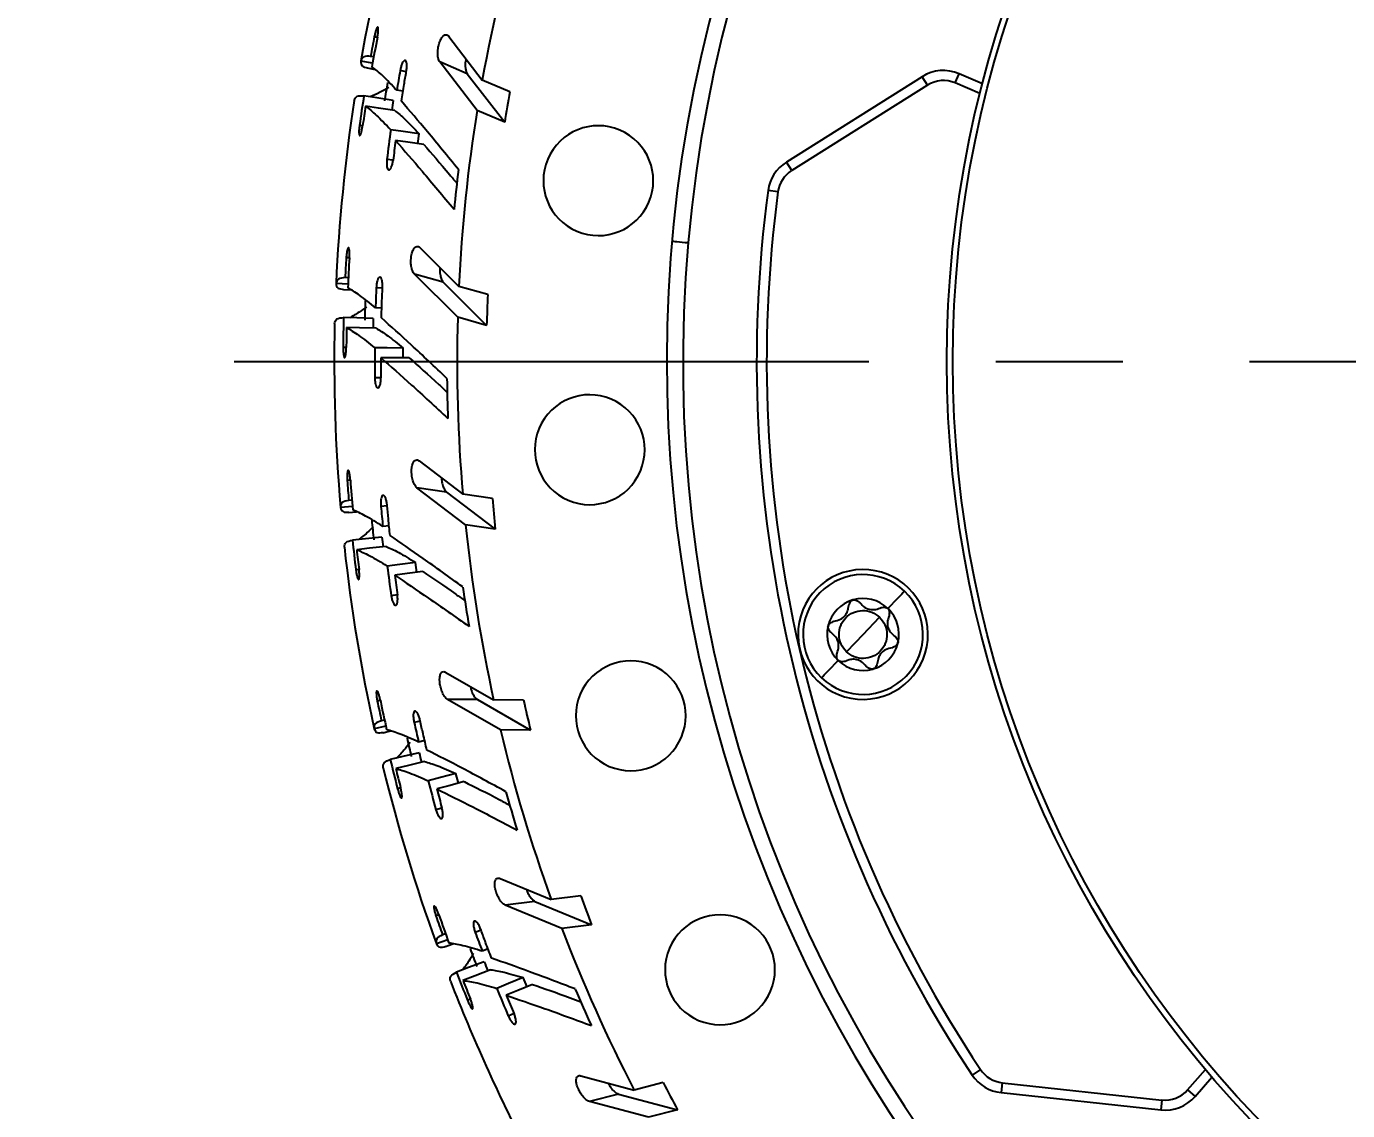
# Model space of a CAD drawing. Header units: millimetres. Extents: x 0 to 594, y 5 to 425.
# Drawn here: x 342.9 to 409.1, y 177.4 to 231.7 of the extents above; entities that cross this region are included whole.
import ezdxf

# ---------------------------------------------------------------- set-up
doc = ezdxf.new("R2010")
doc.units = ezdxf.units.MM
doc.header["$PDSIZE"] = -1
doc.linetypes.add('CENTERX2', pattern=[20.32, 12.7, -2.54, 2.54, -2.54])
doc.layers.add('중심선', color=1, linetype='CENTERX2')
doc.styles.add('누리로봇 문자스타일_20230829', font='GOTHIC.TTF')
doc.dimstyles.new('A2지시선 치수스타일', dxfattribs={"dimtxt": 4, "dimasz": 4, "dimexe": 0.5, "dimexo": 0.3, "dimgap": 0.396875, "dimtad": 0, "dimtih": 1, "dimtoh": 1, "dimdec": 1, "dimzin": 12, "dimdsep": 46, "dimtxsty": '누리로봇 문자스타일_20230829', "dimcen": 0.09, "dimclrd": 3, "dimclre": 3, "dimclrt": 3, "dimadec": 0, "dimazin": 3, "dimtm": 1e-09, "dimtfac": 1, "dimtdec": 1, "dimtofl": 0, "dimtmove": 0, "dimatfit": 3, "dimfxl": 1, "dimfrac": 2, "dimarcsym": 0})

# ---------------------------------------------------------------- blocks, each defined once
blk = doc.blocks.new('*D96')
at = {"color": 3, "lineweight": -2}
for p, q in [((372.316, 300.588), (376.541, 300.588)), ((376.541, 300.588), (422.75, 220.552))]:
    blk.add_line(p, q, dxfattribs=at)
at = {"color": 3}
blk.add_solid([(423.327, 220.885), (422.173, 220.218), (424.75, 217.088)], dxfattribs=at)
at = {"layer": 'Defpoints', "color": 0}
for p in [(424.75, 217.088), (427.25, 212.757)]:
    blk.add_point(p, dxfattribs=at)
at = {"color": 3, "insert": (342.949, 300.588), "char_height": 4, "attachment_point": 4, "style": '누리로봇 문자스타일_20230829'}
blk.add_mtext('4-M6x13DP\\PPCD36', dxfattribs=at)

msp = doc.modelspace()

# ---------------------------------------------------------------- linework, layer by layer
at = {"color": 8, "linetype": 'Continuous', "lineweight": 25}
for p, q in [((360.506, 231.139), (360.355, 231.168)), ((360.271, 229.846), (359.679, 229.952)), ((359.77, 226.708), (359.614, 226.73)), ((361.295, 224.985), (360.985, 225.023)), ((359.108, 220.102), (358.95, 220.112)), ((359.039, 218.79), (358.439, 218.817)), ((358.953, 215.613), (358.795, 215.615)), ((360.689, 214.104), (360.377, 214.101)), ((359.158, 208.977), (359, 208.966)), ((359.261, 207.667), (358.662, 207.616)), ((359.59, 204.507), (359.433, 204.487)), ((361.508, 203.237), (361.2, 203.193)), ((360.66, 197.954), (360.505, 197.922)), ((360.933, 196.669), (360.346, 196.54)), ((361.672, 193.578), (361.519, 193.538)), ((363.739, 192.569), (363.439, 192.486)), ((363.588, 187.221), (363.438, 187.169)), ((364.026, 185.982), (363.461, 185.778)), ((365.162, 183.015), (365.016, 182.955)), ((367.344, 182.284), (367.057, 182.162))]:
    msp.add_line(p, q, dxfattribs=at)
at = {"color": 7, "linetype": 'Continuous', "lineweight": 25}
for p, q in [((364.077, 231.185), (365.757, 229.002)), ((360.328, 230.157), (360.17, 230.186)), ((360.004, 229.605), (360.397, 229.536)), ((361.955, 229.419), (361.649, 229.473)), ((365.498, 227.482), (363.627, 229.906)), ((365.007, 229.32), (363.627, 229.906)), ((365.007, 229.32), (366.879, 226.896)), ((367.137, 228.415), (365.757, 229.002)), ((387.764, 229.17), (380.97, 224.895)), ((388.03, 228.747), (381.237, 224.472)), ((388.03, 228.747), (387.764, 229.17)), ((389.415, 228.858), (389.61, 229.319)), ((390.659, 228.33), (389.415, 228.858)), ((390.785, 228.82), (389.61, 229.319)), ((361.789, 228.437), (361.48, 228.487)), ((366.879, 226.896), (365.498, 227.482)), ((362.532, 225.823), (362.596, 226.312)), ((381.237, 224.472), (380.97, 224.895)), ((380.549, 223.401), (380.053, 223.467)), ((362.638, 220.614), (364.588, 218.668)), ((359.056, 219.105), (358.895, 219.113)), ((364.531, 217.128), (362.358, 219.287)), ((363.804, 218.886), (362.358, 219.287)), ((363.804, 218.886), (365.976, 216.727)), ((358.806, 218.515), (359.205, 218.499)), ((360.764, 218.586), (360.454, 218.6)), ((366.034, 218.267), (364.588, 218.668)), ((360.728, 217.59), (360.416, 217.6)), ((365.976, 216.727), (364.531, 217.128)), ((361.806, 215.096), (361.806, 215.589)), ((362.592, 209.945), (364.779, 208.271)), ((364.923, 206.736), (362.487, 208.593)), ((363.973, 208.384), (362.487, 208.593)), ((363.973, 208.384), (366.408, 206.527)), ((366.264, 208.062), (364.779, 208.271)), ((359.236, 207.982), (359.076, 207.969)), ((360.998, 207.69), (360.689, 207.663)), ((359.066, 207.365), (359.463, 207.4)), ((361.092, 206.698), (360.781, 206.668)), ((366.408, 206.527), (364.923, 206.736)), ((362.487, 204.366), (362.422, 204.855)), ((384.807, 201.257), (385.636, 202.119)), ((384.807, 201.257), (383.974, 200.391)), ((363.938, 199.362), (366.325, 197.987)), ((366.668, 196.484), (364.011, 198.008)), ((365.511, 197.995), (364.011, 198.008)), ((365.511, 197.995), (368.168, 196.471)), ((367.825, 197.974), (366.325, 197.987)), ((360.868, 196.977), (360.71, 196.943)), ((360.779, 196.343), (361.168, 196.43)), ((362.652, 196.918), (362.349, 196.851)), ((368.168, 196.471), (366.668, 196.484)), ((362.875, 195.947), (362.571, 195.876)), ((364.562, 193.817), (364.434, 194.293)), ((366.654, 189.045), (369.2, 187.994)), ((368.392, 187.894), (366.903, 187.712)), ((368.392, 187.894), (371.225, 186.731)), ((370.688, 188.176), (369.2, 187.994)), ((369.736, 186.548), (366.903, 187.712)), ((365.698, 186.454), (365.406, 186.348)), ((371.225, 186.731), (369.736, 186.548)), ((363.921, 186.28), (363.769, 186.226)), ((363.916, 185.64), (364.291, 185.777)), ((366.046, 185.521), (365.753, 185.41)), ((367.997, 183.628), (367.807, 184.084)), ((370.693, 179.17), (373.355, 178.461)), ((390.687, 179.487), (390.271, 179.21)), ((401.048, 178.468), (401.935, 179.489)), ((374.807, 178.836), (373.355, 178.461)), ((391.775, 178.826), (391.721, 178.329)), ((391.775, 178.826), (399.755, 177.961)), ((401.426, 178.14), (402.263, 179.103)), ((372.566, 178.257), (371.114, 177.881)), ((374.075, 177.098), (371.114, 177.881)), ((372.566, 178.257), (375.527, 177.473)), ((391.721, 178.329), (399.701, 177.464)), ((399.755, 177.961), (399.701, 177.464)), ((401.048, 178.468), (401.426, 178.14)), ((375.527, 177.473), (374.075, 177.098))]:
    msp.add_line(p, q, dxfattribs=at)
at = {"color": 7, "linetype": 'Continuous', "lineweight": 25, "flags": 128}
for points in [[(361.301, 227.982), (360.48, 228.112), (359.835, 228.214)], [(361.376, 227.476), (360.558, 227.6), (359.915, 227.698)], [(362.596, 226.312), (361.803, 226.423), (361.18, 226.51)], [(362.828, 225.783), (362.04, 225.889), (361.42, 225.971)], [(375.263, 220.936), (375.278, 220.935), (375.323, 220.931), (375.397, 220.924), (375.496, 220.916), (375.617, 220.905), (375.755, 220.893), (375.904, 220.88), (376.06, 220.866)], [(360.303, 217.076), (359.473, 217.098), (358.82, 217.114)], [(360.445, 216.584), (359.617, 216.6), (358.967, 216.613)], [(361.806, 215.589), (361.005, 215.596), (360.376, 215.601)], [(362.105, 215.095), (361.31, 215.097), (360.685, 215.098)], [(360.738, 206.133), (359.912, 206.046), (359.263, 205.977)], [(360.943, 205.663), (360.12, 205.572), (359.473, 205.5)], [(362.422, 204.855), (361.627, 204.757), (361.003, 204.68)], [(362.783, 204.404), (361.994, 204.302), (361.375, 204.222)], [(386.886, 203.419), (386.87, 203.402), (386.823, 203.353), (386.746, 203.273), (386.643, 203.166), (386.517, 203.035), (386.373, 202.885), (386.217, 202.723), (386.055, 202.554)], [(386.057, 202.552), (386.057, 202.552), (386.056, 202.553), (386.056, 202.553), (386.056, 202.553), (386.055, 202.553), (386.055, 202.554), (386.055, 202.554), (386.055, 202.554)], [(382.728, 199.094), (382.744, 199.111), (382.791, 199.16), (382.868, 199.24), (382.971, 199.348), (383.097, 199.479), (383.241, 199.628), (383.397, 199.79), (383.559, 199.959)], [(383.557, 199.961), (383.557, 199.961), (383.558, 199.961), (383.558, 199.961), (383.558, 199.96), (383.559, 199.96), (383.559, 199.96), (383.559, 199.959), (383.559, 199.959)], [(362.598, 195.341), (361.79, 195.146), (361.155, 194.994)], [(362.862, 194.901), (362.058, 194.703), (361.427, 194.547)], [(364.434, 194.293), (363.659, 194.092), (363.05, 193.934)], [(364.851, 193.893), (364.082, 193.689), (363.478, 193.529)], [(365.85, 184.883), (365.075, 184.585), (364.465, 184.351)], [(366.169, 184.482), (365.398, 184.181), (364.792, 183.944)], [(367.807, 184.084), (367.065, 183.784), (366.482, 183.548)], [(368.273, 183.742), (367.537, 183.439), (366.96, 183.201)]]:
    msp.add_lwpolyline(points, dxfattribs=at)
at = {"color": 7, "linetype": 'Continuous', "lineweight": 25}
for radius in [55, 54.7]:
    msp.add_circle((444, 214.922), radius, dxfattribs=at)
for centre, radius, start, end in [((444, 214.922), 69, 67, 247), ((444, 214.922), 68.2, 355, 175), ((444, 214.922), 85.65, 163.73154, 169.89386), ((444, 214.922), 79.5, 163.41045, 169.79934), ((444, 214.922), 85.208, 169.00855, 169.681), ((444, 214.922), 85.05, 169.003, 170.01354), ((444, 214.922), 83.627, 169.97978, 170.66492), ((388.829, 227.478), 2, 67, 122.18354), ((444, 214.922), 84.15, 170.45041, 171.09137), ((388.829, 227.478), 1.5, 67, 122.18354), ((444, 214.922), 85.208, 171.02588, 172.03454), ((445.381, 214.336), 79.5, 169.79934, 170.91045), ((444, 214.922), 85.65, 171.23216, 177.39423), ((444, 214.922), 85.05, 171.36091, 172.0346), ((444, 214.922), 83.724, 171.02588, 171.36092), ((444, 214.922), 79.5, 170.91045, 177.29934), ((444, 214.922), 83.627, 172.03519, 173.06289), ((371.563, 223.968), 2.75, 337, 157), ((444, 214.922), 83.315, 172.37917, 173.06687), ((371.563, 223.968), 2.75, 157, 337), ((382.035, 223.202), 2, 122.18354, 172.38911), ((444, 214.922), 80.015, 173.11088, 174.54301), ((382.035, 223.202), 1.5, 122.18354, 172.38911), ((444, 214.922), 64.515, 172.38911, 213.61089), ((444, 214.922), 64.015, 172.38911, 213.61089), ((444, 214.922), 68.2, 175, 355), ((444, 214.922), 85.208, 176.50855, 177.181), ((444, 214.922), 85.05, 176.503, 177.51354), ((444, 214.922), 83.627, 177.47978, 178.16492), ((445.445, 214.522), 79.5, 177.29934, 178.41045), ((444, 214.922), 84.15, 177.94027, 178.59026), ((444, 214.922), 85.65, 178.73141, 184.8934), ((444, 214.922), 85.208, 178.52588, 179.53454), ((444, 214.922), 83.724, 178.52588, 178.86092), ((444, 214.922), 79.5, 178.41045, 184.79934), ((444, 214.922), 85.05, 178.86091, 179.5346), ((444, 214.922), 83.627, 179.53519, 180.56289), ((444, 214.922), 83.315, 179.87917, 180.56687), ((444, 214.922), 80.015, 180.61088, 182.04301), ((371.134, 210.503), 2.75, 337, 157), ((371.134, 210.503), 2.75, 157, 337), ((444, 214.922), 85.208, 184.00855, 184.681), ((444, 214.922), 85.05, 184.003, 185.01354), ((444, 214.922), 83.627, 184.97978, 185.66492), ((445.485, 214.714), 79.5, 184.79934, 185.91045), ((444, 214.922), 84.15, 185.41325, 186.09267), ((444, 214.922), 79.5, 185.91045, 192.29934), ((444, 214.922), 85.65, 186.23162, 192.39395), ((444, 214.922), 85.208, 186.02588, 187.03454), ((444, 214.922), 83.724, 186.02588, 186.36092), ((444, 214.922), 85.05, 186.36091, 187.0346), ((444, 214.922), 83.627, 187.03519, 188.06289), ((384.807, 201.257), 3.25, 355, 175), ((384.807, 201.257), 3, 46.12132, 226.12132), ((444, 214.922), 83.315, 187.37917, 188.06687), ((444, 214.922), 80.015, 188.11088, 189.54301), ((384.807, 201.257), 3, 226.12132, 46.12132), ((384.807, 201.257), 1.8, 106.37831, 166.02632), ((384.807, 201.257), 1.8, 106.02635, 106.37831), ((384.807, 201.257), 1.8, 46.37831, 106.02635), ((384.807, 201.257), 1.8, 46.12132, 46.37831), ((384.807, 201.257), 1.8, 346.37831, 46.02633), ((384.807, 201.257), 1.8, 166.37831, 226.0263), ((384.807, 201.257), 1.8, 166.02632, 166.37831), ((384.807, 201.257), 3.25, 175, 355), ((384.807, 201.257), 1.8, 286.37831, 346.02633), ((384.807, 201.257), 1.8, 346.02633, 346.37831), ((373.187, 197.189), 2.75, 337, 157), ((384.807, 201.257), 1.8, 226.12132, 226.37831), ((384.807, 201.257), 1.8, 226.37831, 286.02633), ((384.807, 201.257), 1.8, 286.02633, 286.37831), ((444, 214.922), 85.208, 191.50855, 192.181), ((444, 214.922), 85.05, 191.503, 192.51354), ((445.5, 214.909), 79.5, 192.29934, 193.41045), ((373.187, 197.189), 2.75, 157, 337), ((444, 214.922), 83.627, 192.47978, 193.16492), ((444, 214.922), 79.5, 193.41045, 199.79934), ((444, 214.922), 84.15, 192.95064, 193.59133), ((444, 214.922), 83.724, 193.52588, 193.86092), ((444, 214.922), 85.65, 193.73217, 199.89416), ((444, 214.922), 85.208, 193.52588, 194.53454), ((444, 214.922), 85.05, 193.86091, 194.5346), ((444, 214.922), 83.627, 194.53519, 195.56289), ((444, 214.922), 83.315, 194.87917, 195.56687), ((444, 214.922), 80.015, 195.61088, 197.04301), ((445.489, 215.105), 79.5, 199.79934, 200.91045), ((444, 214.922), 85.208, 199.00855, 199.681), ((444, 214.922), 85.05, 199.003, 200.01354), ((377.651, 184.479), 2.75, 337, 157), ((444, 214.922), 79.5, 200.91045, 207.29934), ((444, 214.922), 83.627, 199.97978, 200.66492), ((444, 214.922), 84.15, 200.43967, 201.09028), ((377.651, 184.479), 2.75, 157, 337), ((444, 214.922), 83.724, 201.02588, 201.36092), ((444, 214.922), 85.65, 201.23135, 207.39341), ((444, 214.922), 85.208, 201.02588, 202.03454), ((444, 214.922), 85.05, 201.36091, 202.0346), ((444, 214.922), 83.627, 202.03519, 203.06289), ((444, 214.922), 83.315, 202.37917, 203.06687), ((444, 214.922), 80.015, 203.11088, 204.54301), ((391.936, 180.317), 2, 213.61089, 263.81646), ((391.936, 180.317), 1.5, 213.61089, 263.81646), ((445.452, 215.298), 79.5, 207.29934, 208.41045), ((399.916, 179.453), 2, 263.81646, 319), ((399.916, 179.453), 1.5, 263.81646, 319)]:
    msp.add_arc(centre, radius, start, end, dxfattribs=at)
for points, knots in [([(360.512, 231.146), (360.523, 231.211), (360.545, 231.34), (360.559, 231.507), (360.553, 231.619), (360.529, 231.661), (360.491, 231.626), (360.445, 231.521), (360.396, 231.36), (360.368, 231.232), (360.355, 231.168)], [0, 0, 0, 0, 0.125226, 0.249939, 0.374938, 0.499916, 0.624853, 0.749964, 0.875071, 1, 1, 1, 1]), ([(363.627, 229.906), (363.598, 229.963), (363.553, 230.056), (363.521, 230.275), (363.527, 230.503), (363.564, 230.725), (363.612, 230.885), (363.658, 230.998), (363.71, 231.097), (363.782, 231.197), (363.882, 231.278), (363.953, 231.266), (363.991, 231.26)], [0, 0, 0, 0, 0.155042, 0.249329, 0.381928, 0.498572, 0.561183, 0.623565, 0.686224, 0.749654, 0.865577, 1, 1, 1, 1]), ([(363.991, 231.26), (364.009, 231.251), (364.04, 231.234), (364.066, 231.2), (364.077, 231.185)], [0, 0, 0, 0, 0.558576, 1, 1, 1, 1]), ([(360.17, 230.186), (360.04, 230.192), (359.781, 230.206), (359.713, 230.037), (359.679, 229.952)], [0, 0, 0, 0, 0.500001, 1, 1, 1, 1]), ([(364.939, 230.065), (364.93, 230.021), (364.903, 229.885), (364.903, 229.669), (364.925, 229.525), (364.944, 229.461), (364.949, 229.445), (364.967, 229.39), (364.989, 229.35), (365.007, 229.32)], [0, 0, 0, 0, 0.141681, 0.439179, 0.718393, 0.726359, 0.742125, 0.797031, 1, 1, 1, 1]), ([(359.679, 229.952), (359.68, 229.861), (359.683, 229.693), (359.913, 229.637), (360.019, 229.612)], [0, 0, 0, 0, 0.5388115, 1, 1, 1, 1]), ([(361.48, 228.487), (361.236, 228.748), (360.746, 229.269), (360.408, 229.537), (360.238, 229.671)], [0, 0, 0, 0, 0.500007, 1, 1, 1, 1]), ([(361.956, 229.43), (361.968, 229.498), (361.99, 229.635), (361.986, 229.819), (361.954, 229.947), (361.897, 229.997), (361.826, 229.962), (361.753, 229.85), (361.687, 229.677), (361.661, 229.541), (361.649, 229.473)], [0, 0, 0, 0, 0.125229, 0.249934, 0.374938, 0.499878, 0.624771, 0.749944, 0.874981, 1, 1, 1, 1]), ([(361.709, 227.95), (361.754, 228.227), (361.833, 228.721), (361.919, 229.213), (361.956, 229.43)], [0, 0, 0, 0, 0.5599985, 1, 1, 1, 1]), ([(359.351, 227.979), (359.383, 228.064), (359.447, 228.234), (359.706, 228.221), (359.835, 228.214)], [0, 0, 0, 0, 0.499999, 1, 1, 1, 1]), ([(361.073, 228.621), (360.924, 228.538), (360.539, 228.32), (360.293, 228.224), (360.141, 228.166)], [0, 0, 0, 0, 0.385324, 1, 1, 1, 1]), ([(359.915, 227.698), (360.086, 227.563), (360.43, 227.294), (360.93, 226.772), (361.18, 226.51)], [0, 0, 0, 0, 0.499993, 1, 1, 1, 1]), ([(361.376, 227.476), (361.542, 227.344), (361.873, 227.08), (362.355, 226.568), (362.596, 226.312)], [0, 0, 0, 0, 0.49946, 1, 1, 1, 1]), ([(364.563, 224.52), (364.029, 225.177), (362.96, 226.492), (362.126, 227.464), (361.709, 227.95)], [0, 0, 0, 0, 0.500018, 1, 1, 1, 1]), ([(359.614, 226.73), (359.606, 226.665), (359.59, 226.535), (359.585, 226.368), (359.594, 226.254), (359.619, 226.211), (359.656, 226.246), (359.698, 226.352), (359.74, 226.514), (359.76, 226.644), (359.77, 226.708)], [0, 0, 0, 0, 0.125185, 0.249966, 0.374967, 0.499987, 0.625004, 0.749998, 0.875036, 1, 1, 1, 1]), ([(361.42, 225.971), (361.848, 225.483), (362.703, 224.507), (363.8, 223.19), (364.348, 222.532)], [0, 0, 0, 0, 0.499982, 1, 1, 1, 1]), ([(362.828, 225.783), (363.23, 225.321), (363.726, 224.75), (364.367, 223.976), (364.488, 223.829)], [0, 0, 0, 0, 0.810117, 1, 1, 1, 1]), ([(360.985, 225.023), (360.98, 224.958), (360.968, 224.827), (360.983, 224.658), (361.02, 224.54), (361.076, 224.492), (361.142, 224.522), (361.207, 224.625), (361.263, 224.786), (361.284, 224.915), (361.294, 224.98)], [0, 0, 0, 0, 0.125163, 0.249986, 0.37498, 0.500034, 0.625109, 0.750021, 0.875009, 1, 1, 1, 1]), ([(359.108, 220.11), (359.111, 220.176), (359.116, 220.306), (359.108, 220.474), (359.088, 220.584), (359.058, 220.623), (359.025, 220.583), (358.993, 220.473), (358.965, 220.307), (358.955, 220.177), (358.95, 220.112)], [0, 0, 0, 0, 0.12523, 0.249942, 0.37494, 0.499916, 0.624853, 0.749964, 0.87507, 1, 1, 1, 1]), ([(362.358, 219.287), (362.323, 219.34), (362.265, 219.426), (362.206, 219.639), (362.181, 219.866), (362.19, 220.09), (362.217, 220.255), (362.247, 220.374), (362.286, 220.478), (362.344, 220.587), (362.433, 220.681), (362.505, 220.678), (362.543, 220.677)], [0, 0, 0, 0, 0.15504, 0.249327, 0.381927, 0.498571, 0.561181, 0.623564, 0.686223, 0.749653, 0.865576, 1, 1, 1, 1]), ([(362.543, 220.677), (362.562, 220.67), (362.595, 220.657), (362.625, 220.627), (362.638, 220.614)], [0, 0, 0, 0, 0.55858, 1, 1, 1, 1]), ([(363.639, 219.616), (363.636, 219.571), (363.627, 219.432), (363.655, 219.219), (363.696, 219.079), (363.722, 219.018), (363.73, 219.002), (363.755, 218.95), (363.782, 218.914), (363.804, 218.886)], [0, 0, 0, 0, 0.141679, 0.439184, 0.718394, 0.72636, 0.742127, 0.797031, 1, 1, 1, 1]), ([(358.895, 219.113), (358.766, 219.103), (358.507, 219.083), (358.461, 218.906), (358.439, 218.817)], [0, 0, 0, 0, 0.500001, 1, 1, 1, 1]), ([(358.439, 218.817), (358.452, 218.727), (358.476, 218.561), (358.712, 218.536), (358.82, 218.525)], [0, 0, 0, 0, 0.5388115, 1, 1, 1, 1]), ([(360.765, 218.597), (360.767, 218.666), (360.771, 218.804), (360.743, 218.987), (360.695, 219.109), (360.632, 219.152), (360.566, 219.108), (360.508, 218.987), (360.466, 218.807), (360.458, 218.669), (360.454, 218.6)], [0, 0, 0, 0, 0.1252318, 0.2499329, 0.3749389, 0.4998791, 0.6247717, 0.7499466, 0.8749829, 1, 1, 1, 1]), ([(360.416, 217.6), (360.139, 217.827), (359.585, 218.28), (359.215, 218.501), (359.03, 218.612)], [0, 0, 0, 0, 0.500007, 1, 1, 1, 1]), ([(360.713, 217.098), (360.721, 217.378), (360.735, 217.878), (360.756, 218.377), (360.765, 218.597)], [0, 0, 0, 0, 0.559997, 1, 1, 1, 1]), ([(359.968, 217.661), (359.841, 217.565), (359.497, 217.307), (359.272, 217.184), (359.13, 217.106)], [0, 0, 0, 0, 0.368926, 1, 1, 1, 1]), ([(358.371, 216.818), (358.392, 216.907), (358.433, 217.084), (358.691, 217.104), (358.82, 217.114)], [0, 0, 0, 0, 0.4999992, 1, 1, 1, 1]), ([(363.99, 214.069), (363.374, 214.651), (362.144, 215.815), (361.19, 216.67), (360.713, 217.098)], [0, 0, 0, 0, 0.500017, 1, 1, 1, 1]), ([(358.967, 216.613), (359.154, 216.502), (359.53, 216.28), (360.094, 215.827), (360.376, 215.601)], [0, 0, 0, 0, 0.499993, 1, 1, 1, 1]), ([(360.445, 216.584), (360.626, 216.475), (360.989, 216.256), (361.533, 215.812), (361.806, 215.589)], [0, 0, 0, 0, 0.49946, 1, 1, 1, 1]), ([(358.795, 215.615), (358.795, 215.549), (358.796, 215.418), (358.813, 215.252), (358.837, 215.14), (358.868, 215.101), (358.9, 215.14), (358.927, 215.251), (358.947, 215.417), (358.951, 215.548), (358.953, 215.613)], [0, 0, 0, 0, 0.1251867, 0.249968, 0.3749671, 0.4999873, 0.6250047, 0.749998, 0.875036, 1, 1, 1, 1]), ([(360.685, 215.098), (361.172, 214.67), (362.147, 213.813), (363.407, 212.651), (364.036, 212.07)], [0, 0, 0, 0, 0.499982, 1, 1, 1, 1]), ([(362.105, 215.095), (362.564, 214.689), (363.13, 214.188), (363.866, 213.504), (364.006, 213.374)], [0, 0, 0, 0, 0.810117, 1, 1, 1, 1]), ([(360.377, 214.101), (360.38, 214.035), (360.386, 213.905), (360.423, 213.738), (360.475, 213.627), (360.536, 213.587), (360.597, 213.624), (360.649, 213.735), (360.683, 213.902), (360.687, 214.033), (360.689, 214.098)], [0, 0, 0, 0, 0.125164, 0.249986, 0.37498, 0.500034, 0.625108, 0.750022, 0.875009, 1, 1, 1, 1]), ([(362.487, 208.593), (362.445, 208.641), (362.377, 208.719), (362.29, 208.922), (362.236, 209.144), (362.215, 209.368), (362.22, 209.535), (362.235, 209.656), (362.26, 209.765), (362.303, 209.88), (362.379, 209.985), (362.451, 209.992), (362.489, 209.996)], [0, 0, 0, 0, 0.155041, 0.249329, 0.381928, 0.498572, 0.561181, 0.623565, 0.686223, 0.749654, 0.865576, 1, 1, 1, 1]), ([(362.489, 209.996), (362.508, 209.991), (362.543, 209.983), (362.577, 209.957), (362.592, 209.945)], [0, 0, 0, 0, 0.558585, 1, 1, 1, 1]), ([(359.157, 208.985), (359.152, 209.05), (359.14, 209.181), (359.109, 209.345), (359.075, 209.453), (359.041, 209.487), (359.013, 209.443), (358.996, 209.33), (358.99, 209.162), (358.997, 209.031), (359, 208.966)], [0, 0, 0, 0, 0.125228, 0.249942, 0.37494, 0.499918, 0.624855, 0.749966, 0.875073, 1, 1, 1, 1]), ([(363.713, 209.087), (363.716, 209.042), (363.726, 208.903), (363.782, 208.695), (363.84, 208.561), (363.875, 208.504), (363.884, 208.49), (363.915, 208.441), (363.947, 208.409), (363.973, 208.384)], [0, 0, 0, 0, 0.141681, 0.439182, 0.718391, 0.726361, 0.742125, 0.797031, 1, 1, 1, 1]), ([(360.997, 207.701), (360.99, 207.77), (360.976, 207.908), (360.925, 208.085), (360.861, 208.2), (360.793, 208.234), (360.733, 208.182), (360.692, 208.054), (360.673, 207.87), (360.683, 207.732), (360.689, 207.663)], [0, 0, 0, 0, 0.1252305, 0.2499332, 0.3749377, 0.4998792, 0.6247728, 0.7499463, 0.8749857, 1, 1, 1, 1]), ([(359.076, 207.969), (358.949, 207.942), (358.695, 207.888), (358.673, 207.707), (358.662, 207.616)], [0, 0, 0, 0, 0.5000011, 1, 1, 1, 1]), ([(358.662, 207.616), (358.687, 207.529), (358.733, 207.367), (358.97, 207.373), (359.079, 207.376)], [0, 0, 0, 0, 0.538811, 1, 1, 1, 1]), ([(361.142, 206.208), (361.113, 206.487), (361.061, 206.984), (361.017, 207.482), (360.997, 207.701)], [0, 0, 0, 0, 0.559997, 1, 1, 1, 1]), ([(360.781, 206.668), (360.477, 206.856), (359.869, 207.233), (359.473, 207.404), (359.275, 207.49)], [0, 0, 0, 0, 0.500007, 1, 1, 1, 1]), ([(360.296, 206.637), (360.195, 206.538), (359.9, 206.249), (359.701, 206.105), (359.571, 206.01)], [0, 0, 0, 0, 0.344395, 1, 1, 1, 1]), ([(358.856, 205.625), (358.865, 205.716), (358.883, 205.897), (359.136, 205.951), (359.263, 205.977)], [0, 0, 0, 0, 0.499999, 1, 1, 1, 1]), ([(360.943, 205.663), (361.136, 205.579), (361.525, 205.41), (362.123, 205.04), (362.422, 204.855)], [0, 0, 0, 0, 0.49946, 1, 1, 1, 1]), ([(364.786, 203.633), (364.1, 204.13), (362.727, 205.123), (361.67, 205.846), (361.142, 206.208)], [0, 0, 0, 0, 0.500017, 1, 1, 1, 1]), ([(359.473, 205.5), (359.674, 205.414), (360.075, 205.243), (360.693, 204.868), (361.003, 204.68)], [0, 0, 0, 0, 0.499993, 1, 1, 1, 1]), ([(359.433, 204.487), (359.442, 204.422), (359.461, 204.293), (359.499, 204.13), (359.538, 204.023), (359.573, 203.987), (359.599, 204.03), (359.612, 204.144), (359.61, 204.311), (359.597, 204.441), (359.59, 204.506)], [0, 0, 0, 0, 0.125189, 0.24997, 0.374969, 0.499989, 0.625006, 0.75, 0.875036, 1, 1, 1, 1]), ([(362.783, 204.404), (363.291, 204.061), (363.918, 203.638), (364.737, 203.056), (364.892, 202.946)], [0, 0, 0, 0, 0.810117, 1, 1, 1, 1]), ([(361.375, 204.222), (361.914, 203.861), (362.992, 203.139), (364.392, 202.151), (365.093, 201.657)], [0, 0, 0, 0, 0.499982, 1, 1, 1, 1]), ([(361.2, 203.193), (361.211, 203.128), (361.234, 203), (361.292, 202.84), (361.359, 202.736), (361.425, 202.704), (361.48, 202.749), (361.517, 202.866), (361.529, 203.036), (361.516, 203.166), (361.509, 203.231)], [0, 0, 0, 0, 0.1251641, 0.2499861, 0.3749811, 0.500035, 0.6251095, 0.7500239, 0.8750115, 1, 1, 1, 1]), ([(384.092, 202.711), (384.106, 202.75), (384.132, 202.821), (384.185, 202.903), (384.241, 202.958), (384.281, 202.975), (384.299, 202.984)], [0, 0, 0, 0, 0.349176, 0.635513, 0.826436, 1, 1, 1, 1]), ([(384.31, 202.987), (384.338, 202.99), (384.398, 202.997), (384.52, 202.953), (384.597, 202.892), (384.649, 202.851)], [0, 0, 0, 0, 0.219903, 0.475819, 1, 1, 1, 1]), ([(383.347, 201.917), (383.462, 201.941), (383.679, 201.987), (383.921, 202.187), (384.054, 202.44), (384.079, 202.617), (384.092, 202.711)], [0, 0, 0, 0, 0.294026, 0.552141, 0.761524, 1, 1, 1, 1]), ([(383.974, 200.391), (383.874, 200.513), (383.673, 200.757), (383.577, 201.233), (383.66, 201.704), (383.92, 202.108), (384.314, 202.383), (384.781, 202.483), (385.26, 202.406), (385.511, 202.215), (385.636, 202.119)], [0, 0, 0, 0, 0.125109, 0.250187, 0.375236, 0.500251, 0.625235, 0.750189, 0.875109, 1, 1, 1, 1]), ([(384.649, 202.851), (384.728, 202.764), (384.876, 202.599), (385.17, 202.489), (385.455, 202.501), (385.621, 202.568), (385.709, 202.603)], [0, 0, 0, 0, 0.294027, 0.552141, 0.761525, 1, 1, 1, 1]), ([(385.709, 202.603), (385.75, 202.61), (385.824, 202.623), (385.922, 202.619), (385.997, 202.598), (386.032, 202.572), (386.049, 202.56)], [0, 0, 0, 0, 0.349179, 0.635508, 0.826442, 1, 1, 1, 1]), ([(386.057, 202.552), (386.074, 202.53), (386.11, 202.481), (386.132, 202.354), (386.118, 202.256), (386.109, 202.191)], [0, 0, 0, 0, 0.219906, 0.475819, 1, 1, 1, 1]), ([(383.19, 201.365), (383.163, 201.396), (383.115, 201.454), (383.07, 201.541), (383.05, 201.617), (383.055, 201.66), (383.058, 201.681)], [0, 0, 0, 0, 0.349175, 0.635512, 0.826435, 1, 1, 1, 1]), ([(383.06, 201.691), (383.071, 201.717), (383.095, 201.773), (383.194, 201.856), (383.286, 201.892), (383.347, 201.917)], [0, 0, 0, 0, 0.21991, 0.47582, 1, 1, 1, 1]), ([(385.636, 202.119), (385.737, 201.997), (385.938, 201.754), (386.034, 201.278), (385.952, 200.808), (385.693, 200.403), (385.299, 200.128), (384.832, 200.027), (384.352, 200.104), (384.1, 200.295), (383.974, 200.391)], [0, 0, 0, 0, 0.12489, 0.249812, 0.374765, 0.49975, 0.624765, 0.749812, 0.87489, 1, 1, 1, 1]), ([(386.109, 202.191), (386.072, 202.079), (386.003, 201.868), (386.056, 201.558), (386.209, 201.317), (386.349, 201.207), (386.424, 201.149)], [0, 0, 0, 0, 0.294027, 0.552143, 0.761524, 1, 1, 1, 1]), ([(383.505, 200.322), (383.542, 200.434), (383.611, 200.645), (383.558, 200.955), (383.405, 201.196), (383.265, 201.306), (383.19, 201.365)], [0, 0, 0, 0, 0.294028, 0.552144, 0.761525, 1, 1, 1, 1]), ([(386.424, 201.149), (386.451, 201.117), (386.499, 201.059), (386.544, 200.972), (386.564, 200.896), (386.559, 200.853), (386.556, 200.833)], [0, 0, 0, 0, 0.3491779, 0.6355089, 0.8264331, 1, 1, 1, 1]), ([(383.557, 199.961), (383.54, 199.984), (383.504, 200.032), (383.482, 200.16), (383.496, 200.257), (383.505, 200.322)], [0, 0, 0, 0, 0.219905, 0.475816, 1, 1, 1, 1]), ([(386.267, 200.596), (386.152, 200.572), (385.935, 200.526), (385.693, 200.326), (385.56, 200.073), (385.535, 199.896), (385.522, 199.802)], [0, 0, 0, 0, 0.294026, 0.552141, 0.761524, 1, 1, 1, 1]), ([(386.554, 200.822), (386.543, 200.796), (386.519, 200.741), (386.42, 200.657), (386.329, 200.621), (386.267, 200.596)], [0, 0, 0, 0, 0.21991, 0.47582, 1, 1, 1, 1]), ([(383.905, 199.91), (383.864, 199.903), (383.79, 199.89), (383.692, 199.895), (383.617, 199.915), (383.582, 199.941), (383.565, 199.954)], [0, 0, 0, 0, 0.34918, 0.635517, 0.826442, 1, 1, 1, 1]), ([(384.965, 199.662), (384.886, 199.75), (384.738, 199.915), (384.444, 200.024), (384.159, 200.013), (383.993, 199.946), (383.905, 199.91)], [0, 0, 0, 0, 0.294027, 0.552141, 0.761525, 1, 1, 1, 1]), ([(385.304, 199.527), (385.276, 199.523), (385.216, 199.516), (385.094, 199.56), (385.017, 199.621), (384.965, 199.662)], [0, 0, 0, 0, 0.21991, 0.475815, 1, 1, 1, 1]), ([(385.522, 199.802), (385.508, 199.763), (385.482, 199.693), (385.429, 199.61), (385.373, 199.555), (385.334, 199.538), (385.315, 199.53)], [0, 0, 0, 0, 0.349175, 0.635513, 0.826436, 1, 1, 1, 1]), ([(364.011, 198.008), (363.963, 198.05), (363.885, 198.118), (363.772, 198.308), (363.69, 198.521), (363.64, 198.74), (363.623, 198.907), (363.622, 199.029), (363.632, 199.14), (363.66, 199.26), (363.722, 199.373), (363.792, 199.39), (363.829, 199.398)], [0, 0, 0, 0, 0.155041, 0.249328, 0.381927, 0.498573, 0.561182, 0.623565, 0.686223, 0.749654, 0.865577, 1, 1, 1, 1]), ([(363.829, 199.398), (363.849, 199.396), (363.884, 199.393), (363.921, 199.371), (363.938, 199.362)], [0, 0, 0, 0, 0.558584, 1, 1, 1, 1]), ([(360.658, 197.962), (360.644, 198.026), (360.615, 198.153), (360.564, 198.313), (360.515, 198.414), (360.477, 198.444), (360.456, 198.397), (360.453, 198.282), (360.469, 198.115), (360.493, 197.986), (360.505, 197.922)], [0, 0, 0, 0, 0.125229, 0.249941, 0.374938, 0.499916, 0.624852, 0.749963, 0.87507, 1, 1, 1, 1]), ([(365.162, 198.657), (365.171, 198.613), (365.198, 198.477), (365.281, 198.278), (365.356, 198.153), (365.398, 198.101), (365.409, 198.088), (365.447, 198.044), (365.482, 198.016), (365.511, 197.995)], [0, 0, 0, 0, 0.14168, 0.43918, 0.718391, 0.72636, 0.742124, 0.79703, 1, 1, 1, 1]), ([(362.65, 196.929), (362.634, 196.996), (362.602, 197.131), (362.528, 197.3), (362.45, 197.405), (362.378, 197.43), (362.326, 197.371), (362.301, 197.239), (362.307, 197.054), (362.335, 196.919), (362.349, 196.851)], [0, 0, 0, 0, 0.125233, 0.249934, 0.374938, 0.499879, 0.624771, 0.749944, 0.874981, 1, 1, 1, 1]), ([(360.71, 196.943), (360.588, 196.9), (360.343, 196.814), (360.345, 196.631), (360.346, 196.54)], [0, 0, 0, 0, 0.500001, 1, 1, 1, 1]), ([(360.346, 196.54), (360.382, 196.456), (360.449, 196.302), (360.683, 196.339), (360.79, 196.356)], [0, 0, 0, 0, 0.538812, 1, 1, 1, 1]), ([(362.571, 195.876), (362.245, 196.023), (361.593, 196.317), (361.178, 196.435), (360.97, 196.495)], [0, 0, 0, 0, 0.500007, 1, 1, 1, 1]), ([(362.988, 195.468), (362.923, 195.74), (362.807, 196.226), (362.698, 196.714), (362.65, 196.929)], [0, 0, 0, 0, 0.5599981, 1, 1, 1, 1]), ([(362.143, 195.844), (362.038, 195.71), (361.765, 195.361), (361.574, 195.178), (361.456, 195.066)], [0, 0, 0, 0, 0.385552, 1, 1, 1, 1]), ([(366.937, 193.39), (366.192, 193.793), (364.702, 194.599), (363.559, 195.178), (362.988, 195.468)], [0, 0, 0, 0, 0.500017, 1, 1, 1, 1]), ([(360.798, 194.591), (360.795, 194.682), (360.789, 194.864), (361.033, 194.95), (361.155, 194.994)], [0, 0, 0, 0, 0.499999, 1, 1, 1, 1]), ([(361.427, 194.547), (361.637, 194.489), (362.057, 194.372), (362.719, 194.08), (363.05, 193.934)], [0, 0, 0, 0, 0.499993, 1, 1, 1, 1]), ([(362.862, 194.901), (363.065, 194.843), (363.472, 194.726), (364.113, 194.437), (364.434, 194.293)], [0, 0, 0, 0, 0.49946, 1, 1, 1, 1]), ([(364.851, 193.893), (365.399, 193.62), (366.076, 193.282), (366.964, 192.812), (367.132, 192.723)], [0, 0, 0, 0, 0.810117, 1, 1, 1, 1]), ([(361.519, 193.538), (361.536, 193.475), (361.571, 193.349), (361.63, 193.192), (361.683, 193.091), (361.722, 193.061), (361.743, 193.107), (361.741, 193.221), (361.717, 193.387), (361.687, 193.514), (361.672, 193.578)], [0, 0, 0, 0, 0.125186, 0.249967, 0.374966, 0.499986, 0.625003, 0.749997, 0.875035, 1, 1, 1, 1]), ([(363.478, 193.529), (364.06, 193.241), (365.223, 192.666), (366.741, 191.869), (367.499, 191.471)], [0, 0, 0, 0, 0.499982, 1, 1, 1, 1]), ([(363.439, 192.486), (363.459, 192.423), (363.498, 192.298), (363.577, 192.147), (363.656, 192.053), (363.726, 192.03), (363.775, 192.082), (363.796, 192.203), (363.787, 192.373), (363.756, 192.5), (363.741, 192.564)], [0, 0, 0, 0, 0.1251633, 0.2499853, 0.3749785, 0.5000326, 0.6251064, 0.7500201, 0.8750078, 1, 1, 1, 1]), ([(366.903, 187.712), (366.85, 187.747), (366.764, 187.804), (366.627, 187.979), (366.518, 188.179), (366.44, 188.39), (366.401, 188.552), (366.384, 188.673), (366.38, 188.785), (366.392, 188.907), (366.438, 189.028), (366.505, 189.053), (366.541, 189.067)], [0, 0, 0, 0, 0.15504, 0.249327, 0.381927, 0.498572, 0.561182, 0.623564, 0.686224, 0.749654, 0.865577, 1, 1, 1, 1]), ([(366.541, 189.067), (366.561, 189.067), (366.597, 189.068), (366.636, 189.052), (366.654, 189.045)], [0, 0, 0, 0, 0.558583, 1, 1, 1, 1]), ([(367.96, 188.506), (367.974, 188.463), (368.019, 188.332), (368.127, 188.145), (368.218, 188.031), (368.266, 187.985), (368.279, 187.973), (368.322, 187.935), (368.361, 187.912), (368.392, 187.894)], [0, 0, 0, 0, 0.141684, 0.439181, 0.718392, 0.726361, 0.742126, 0.79703, 1, 1, 1, 1]), ([(363.585, 187.229), (363.562, 187.29), (363.517, 187.413), (363.445, 187.564), (363.384, 187.659), (363.343, 187.683), (363.327, 187.634), (363.34, 187.519), (363.378, 187.356), (363.418, 187.232), (363.438, 187.169)], [0, 0, 0, 0, 0.12523, 0.249942, 0.374941, 0.499917, 0.624855, 0.749967, 0.875071, 1, 1, 1, 1]), ([(365.694, 186.464), (365.67, 186.529), (365.621, 186.659), (365.526, 186.817), (365.434, 186.911), (365.359, 186.926), (365.315, 186.86), (365.308, 186.726), (365.338, 186.544), (365.383, 186.413), (365.406, 186.348)], [0, 0, 0, 0, 0.125232, 0.249934, 0.374938, 0.499879, 0.624772, 0.749944, 0.874982, 1, 1, 1, 1]), ([(366.22, 185.06), (366.12, 185.321), (365.942, 185.788), (365.77, 186.258), (365.694, 186.464)], [0, 0, 0, 0, 0.559999, 1, 1, 1, 1]), ([(363.769, 186.226), (363.654, 186.167), (363.423, 186.049), (363.448, 185.868), (363.461, 185.778)], [0, 0, 0, 0, 0.5000011, 1, 1, 1, 1]), ([(363.461, 185.778), (363.508, 185.7), (363.594, 185.555), (363.821, 185.623), (363.926, 185.653)], [0, 0, 0, 0, 0.5388115, 1, 1, 1, 1]), ([(365.753, 185.41), (365.411, 185.514), (364.726, 185.72), (364.299, 185.783), (364.086, 185.815)], [0, 0, 0, 0, 0.500007, 1, 1, 1, 1]), ([(365.315, 185.293), (365.235, 185.157), (365.017, 184.787), (364.856, 184.588), (364.754, 184.462)], [0, 0, 0, 0, 0.3680045, 1, 1, 1, 1]), ([(366.169, 184.482), (366.378, 184.451), (366.797, 184.388), (367.47, 184.185), (367.807, 184.084)], [0, 0, 0, 0, 0.4994601, 1, 1, 1, 1]), ([(370.407, 183.516), (369.615, 183.818), (368.033, 184.422), (366.825, 184.847), (366.22, 185.06)], [0, 0, 0, 0, 0.500017, 1, 1, 1, 1]), ([(364.164, 183.905), (364.149, 183.995), (364.119, 184.174), (364.35, 184.292), (364.465, 184.351)], [0, 0, 0, 0, 0.499999, 1, 1, 1, 1]), ([(364.792, 183.944), (365.008, 183.913), (365.44, 183.852), (366.134, 183.649), (366.482, 183.548)], [0, 0, 0, 0, 0.499993, 1, 1, 1, 1]), ([(366.96, 183.201), (367.574, 182.992), (368.802, 182.574), (370.411, 181.982), (371.215, 181.686)], [0, 0, 0, 0, 0.499982, 1, 1, 1, 1]), ([(368.273, 183.742), (368.852, 183.543), (369.567, 183.296), (370.509, 182.946), (370.688, 182.879)], [0, 0, 0, 0, 0.810117, 1, 1, 1, 1]), ([(365.016, 182.955), (365.041, 182.895), (365.092, 182.775), (365.171, 182.627), (365.237, 182.533), (365.28, 182.509), (365.294, 182.557), (365.277, 182.67), (365.232, 182.831), (365.186, 182.953), (365.162, 183.014)], [0, 0, 0, 0, 0.125187, 0.249967, 0.374967, 0.499987, 0.625004, 0.749999, 0.875034, 1, 1, 1, 1]), ([(367.057, 182.162), (367.085, 182.103), (367.14, 181.984), (367.238, 181.845), (367.329, 181.762), (367.401, 181.748), (367.443, 181.806), (367.448, 181.928), (367.416, 182.096), (367.369, 182.218), (367.346, 182.279)], [0, 0, 0, 0, 0.125161, 0.249984, 0.374979, 0.500034, 0.625109, 0.750021, 0.875009, 1, 1, 1, 1]), ([(371.114, 177.881), (371.057, 177.91), (370.964, 177.955), (370.806, 178.11), (370.671, 178.294), (370.566, 178.493), (370.507, 178.649), (370.474, 178.767), (370.455, 178.877), (370.452, 179), (370.482, 179.126), (370.545, 179.16), (370.579, 179.178)], [0, 0, 0, 0, 0.1550411, 0.2493285, 0.3819268, 0.4985727, 0.5611825, 0.6235639, 0.6862234, 0.749653, 0.8655768, 1, 1, 1, 1]), ([(370.579, 179.178), (370.599, 179.181), (370.634, 179.186), (370.675, 179.175), (370.693, 179.17)], [0, 0, 0, 0, 0.558574, 1, 1, 1, 1]), ([(372.058, 178.806), (372.078, 178.766), (372.14, 178.642), (372.271, 178.471), (372.376, 178.37), (372.43, 178.33), (372.444, 178.32), (372.492, 178.288), (372.534, 178.27), (372.566, 178.257)], [0, 0, 0, 0, 0.1416775, 0.4391811, 0.7183926, 0.7263598, 0.7421255, 0.797031, 1, 1, 1, 1])]:
    msp.add_open_spline(points, degree=3, knots=knots, dxfattribs=at)
at = {"layer": '중심선', "ltscale": 2.5}
msp.add_line((353.35, 214.922), (534.644, 214.922), dxfattribs=at)

# ---------------------------------------------------------------- dimensions: what is measured, and where the dimension line sits
dim = msp.add_diameter_dim_2p(p1=(427.25, 212.757), p2=(424.75, 217.088), text='4-M6x13DP\\PPCD36', dimstyle='A2지시선 치수스타일', override={"dimcen": 0})
dim.commit()
dim.dimension.update_dxf_attribs({"geometry": '*D96', "text_midpoint": (357.434, 300.588), "dimtype": 163})

doc.saveas('drawing.dxf')
